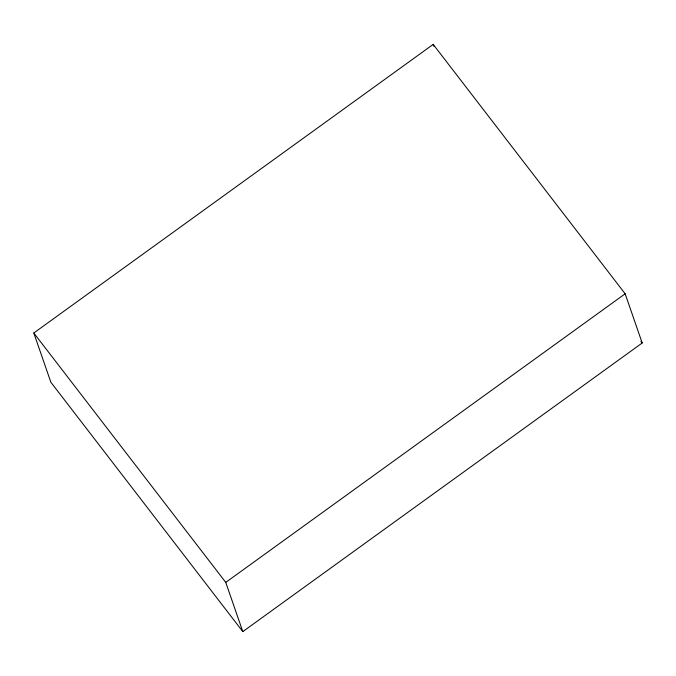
<?xml version="1.0" encoding="UTF-8"?>
<svg xmlns="http://www.w3.org/2000/svg" width="676" height="676" viewBox="0 0 676 676"><rect width="100%" height="100%" fill="white"/><g stroke="black" fill="none" stroke-linecap="round" stroke-linejoin="round"><path stroke-width="1.01" d="M33.8 332.998L433.198 44.388L625.156 293.79L642.2 343.002L242.802 631.612L50.844 382.21L33.8 332.998L225.759 582.391L242.802 631.612M225.759 582.391L625.156 293.79M640.916 341.329L642.2 343.002M433.198 44.388L433.882 46.357"/></g></svg>
